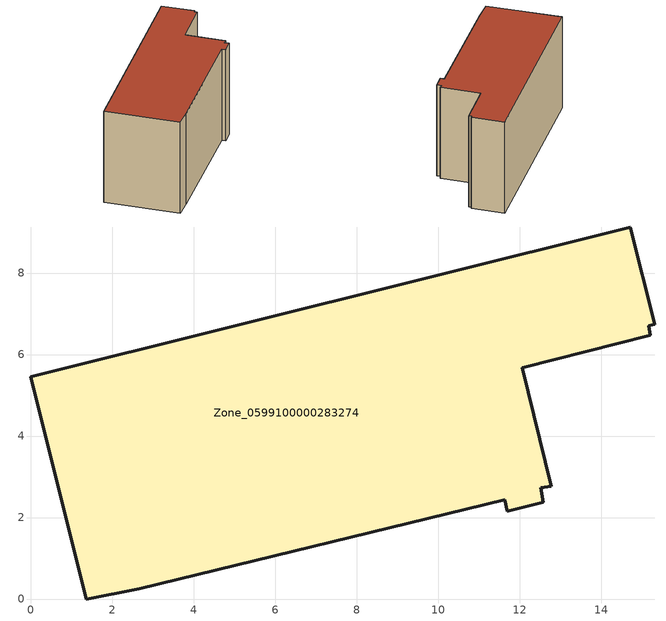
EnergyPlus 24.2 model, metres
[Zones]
Zone_0599100000283274
 floor ground (C_G): 12.52,2.73 12.58,2.37 11.69,2.15 11.62,2.44 2.66,0.25 1.36,0 0,5.46 14.71,9.13 15.31,6.74 15.16,6.71 15.2,6.47 12.05,5.68 12.78,2.76 z0
 wall outside (C_F): 1.36,0 2.66,0.25 11.62,2.44 11.69,2.15 12.58,2.37 12.52,2.73 12.78,2.76 12.05,5.68 15.2,6.47 15.16,6.71 15.31,6.74 14.71,9.13 0,5.46 1.36,0 z0:7.52
 roof outside (C_R): 12.58,2.37 12.52,2.73 12.78,2.76 12.05,5.68 15.2,6.47 15.16,6.71 15.31,6.74 14.71,9.13 0,5.46 1.36,0 2.66,0.25 11.62,2.44 11.69,2.15 z7.52
[BUILDING]
Pand.0599100000283274: North Axis=0; Terrain=City; Loads Convergence Tolerance Value=0.04; Temperature Convergence Tolerance Value=0.4; Solar Distribution=FullExterior; Maximum Number of Warmup Days=25; Minimum Number of Warmup Days=1
[Site:Location]
Rotterdam.The.Hague.AP_ZH_NLD Design_Conditions: Latitude=51.96; Longitude=4.45; Time Zone=1; Elevation=-4.5
[SITE:GROUNDTEMPERATURE:BUILDINGSURFACE]
18, 18, 18, 18, 18, 18, 18, 18, 18, 18, 18, 18
[MATERIAL] Thermal Absorptance=0.9; Solar Absorptance=0.7; Visible Absorptance=0.7
Name | Roughness | Thickness | Conductivity | Density | Specific Heat
G.TC.1975-1991 | MediumSmooth | 0.15 | 0.288461 | 540 | 1210
F.TC.1975-1991 | Rough | 0.3 | 0.230769 | 1920 | 840
R.TC.1975-1991 | MediumRough | 0.2 | 0.153846 | 1500 | 1000
[CONSTRUCTION]
C_G: G.TC.1975-1991
C_F: F.TC.1975-1991
C_R: R.TC.1975-1991
[ZONE]
Zone_0599100000283274: Type=1; Multiplier=1; Ceiling Height=Autocalculate; Volume=Autocalculate; Floor Area=autocalculate; Part of Total Floor Area=Yes
[ZONEINFILTRATION:DESIGNFLOWRATE]
Infil_Zone_0599100000283274: Zone or ZoneList or Space or SpaceList=Zone_0599100000283274; Schedule=AlwaysOn; Design Flow Rate Calculation Method=Flow/Area; Flow Rate per Floor Area=0.003; Constant Term Coefficient=1; Temperature Term Coefficient=0; Velocity Term Coefficient=0; Velocity Squared Term Coefficient=0
[HVACTEMPLATE:ZONE:IDEALLOADSAIRSYSTEM]
Zone_0599100000283274: Maximum Heating Supply Air Temperature=50; Minimum Cooling Supply Air Temperature=13; Maximum Heating Supply Air Humidity Ratio=0.0156; Minimum Cooling Supply Air Humidity Ratio=0.0077; Heating Limit=NoLimit; Cooling Limit=NoLimit; Dehumidification Control Type=ConstantSensibleHeatRatio; Cooling Sensible Heat Ratio=0.7; Dehumidification Setpoint=60; Humidification Control Type=None; Humidification Setpoint=30; Outdoor Air Method=None; Outdoor Air Flow Rate per Person=0.00944; Outdoor Air Flow Rate per Zone Floor Area=0; Outdoor Air Flow Rate per Zone=0; Demand Controlled Ventilation Type=None; Outdoor Air Economizer Type=NoEconomizer; Heat Recovery Type=None; Sensible Heat Recovery Effectiveness=0.7; Latent Heat Recovery Effectiveness=0.65
[ZONECONTROL:THERMOSTAT]
ThermostatControl_Zone_0599100000283274: Zone or ZoneList=Zone_0599100000283274; Control Type Schedule=DualSetpointControlType; Control 1=Thermostat_Zone_0599100000283274; Temperature Difference Between Cutout And Setpoint=0
[THERMOSTATSETPOINT:DUALSETPOINT]
Thermostat_Zone_0599100000283274: Heating Setpoint Temperature Schedule=HeatingSetpoint_Zone_0599100000283274; Cooling Setpoint Temperature Schedule=CoolingSetpoint_Zone_0599100000283274
[SCHEDULE:COMPACT]
HeatingSetpoint_Zone_0599100000283274: Through: 12/31, For: AllDays, Until: 24:00, 21
CoolingSetpoint_Zone_0599100000283274: Through: 12/31, For: AllDays, Until: 24:00, 24
DualSetpointControlType: Through: 12/31, For: AllDays, Until: 24:00, 4
AlwaysOn: Through: 12/31, For: AllDays, Until: 24:00, 1
